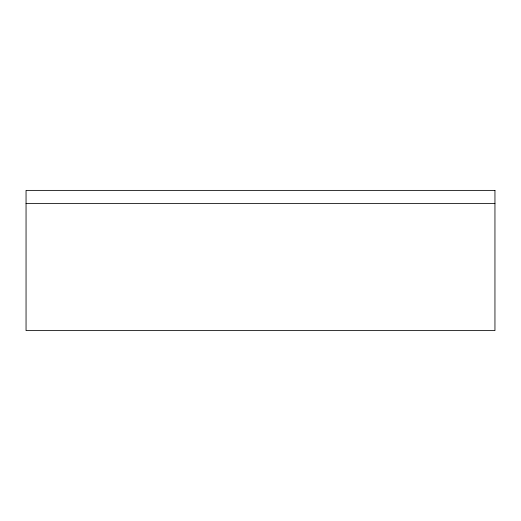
<?xml version="1.0" encoding="UTF-8"?>
<svg xmlns="http://www.w3.org/2000/svg" width="521" height="521" viewBox="0 0 521 521"><rect width="100%" height="100%" fill="white"/><g stroke="black" fill="none" stroke-linecap="round" stroke-linejoin="round"><path stroke-width="0.78" d="M26.05 203.529L494.95 203.529M494.95 190.386L26.05 190.386L26.05 330.614L494.95 330.614L494.95 190.386"/></g></svg>
